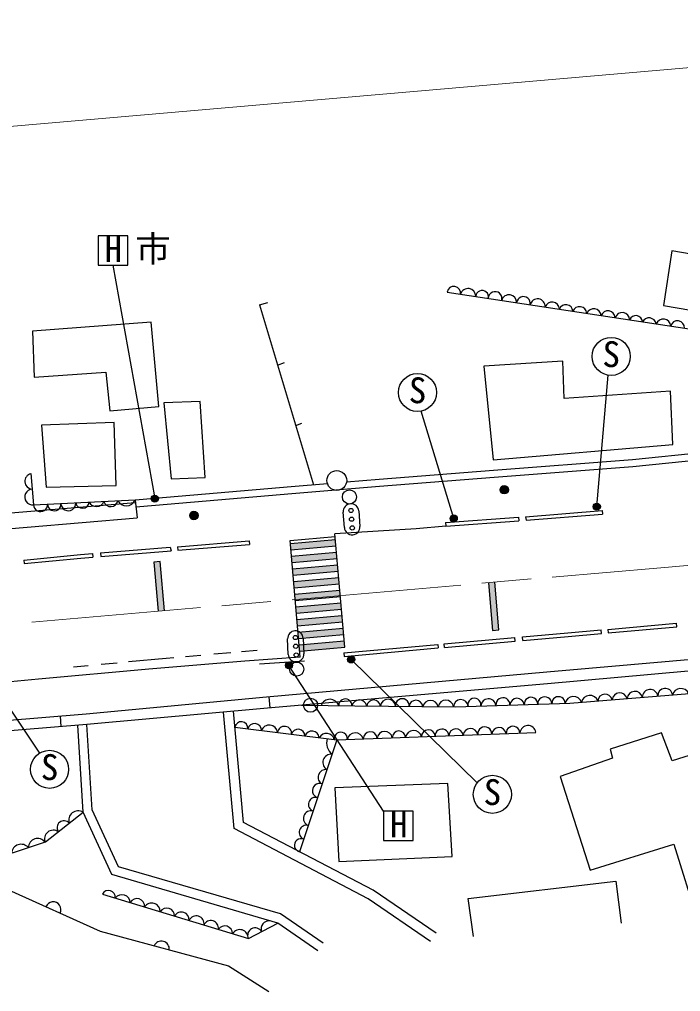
# Model space of a CAD drawing. Units: millimetres at full size, sheet at 1:1000; details may follow other scales. Extents: x 40000 to 680000, y 20000 to 380000.
# Drawn here: x 274206 to 321046, y 274060 to 342968 of the extents above; entities that cross this region are included whole.
import ezdxf
from ezdxf.enums import TextEntityAlignment as Align

# ---------------------------------------------------------------- set-up
doc = ezdxf.new("R2010")
doc.units = ezdxf.units.MM
doc.header["$LTSCALE"] = 1000
doc.linetypes.add('CHAIN', pattern=[18.5, 12, -1.5, 3.5, -1.5])
for name, color, linetype, lineweight in [('M-BGD', 7, 'Continuous', 25), ('M-BGD-EXST', 7, 'Continuous', 25), ('M-BMK', 2, 'CHAIN', 13), ('M-STR-HTXT', 7, 'Continuous', 13), ('M-STR-STRC', 7, 'Continuous', 25)]:
    doc.layers.add(name, color=color, linetype=linetype, lineweight=lineweight)
doc.styles.add('ＭＳ ゴシック', font='')
doc.styles.get('ＭＳ ゴシック').set_extended_font_data('MS Gothic')

msp = doc.modelspace()

# ---------------------------------------------------------------- hatches: boundary and pattern name
at = {"layer": 'M-BGD'}
for points in [[(308859, 309632, 1), (308259, 309632, 0.41421), (308559, 309332, 0.41421)], [(286870, 307801, 1), (286270, 307801, 0.41421), (286570, 307501, 0.41421)]]:
    msp.add_hatch(color=256, dxfattribs=at).paths.add_polyline_path(points)
at = {"layer": 'M-BGD-EXST'}
for points in [[(284047, 309004, 1), (283547, 309004, 0.41421), (283797, 308754, 0.41421)], [(315364, 308434, 1), (314864, 308434, 0.41421), (315114, 308184, 0.41421)], [(305228, 307593, 1), (304728, 307593, 0.41421), (304978, 307343, 0.41421)], [(297958, 297602, 1), (297458, 297602, 0.41421), (297708, 297352, 0.41421)], [(293553, 297183, 1), (293053, 297183, 0.41421), (293303, 296933, 0.41421)]]:
    msp.add_hatch(color=256, dxfattribs=at).paths.add_polyline_path(points)
at = {"layer": 'M-STR-STRC'}
for points in [[(296591, 306094), (293403, 305818), (293442, 305370), (296630, 305646)], [(296668, 305198), (293480, 304921), (293519, 304473), (296707, 304749)], [(284171, 304541), (283723, 304502), (284025, 301015), (284473, 301054)], [(296746, 304301), (293558, 304025), (293597, 303576), (296785, 303853)], [(296824, 303404), (293636, 303128), (293675, 302680), (296863, 302956)], [(296902, 302508), (293714, 302231), (293752, 301783), (296941, 302059)], [(307881, 303083), (307433, 303044), (307726, 299657), (308174, 299696)], [(296979, 301611), (293791, 301335), (293830, 300886), (297018, 301163)], [(297057, 300715), (293869, 300438), (293908, 299990), (297096, 300266)], [(297135, 299818), (293947, 299542), (293986, 299093), (297174, 299370)], [(297213, 298921), (294024, 298645), (294063, 298197), (297251, 298473)]]:
    msp.add_hatch(color=256, dxfattribs=at).paths.add_polyline_path(points)

# ---------------------------------------------------------------- linework, layer by layer
at = {"layer": 'M-BGD'}
for p, q in [((291204, 322744), (291799, 322899)), ((291204, 322744), (295043, 309975)), ((292492, 318458), (292992, 318646)), ((293780, 314175), (294209, 314354)), ((282395, 308898), (282556, 307643)), ((310052, 307716), (315491, 308150)), ((315491, 308150), (315511, 307900)), ((304394, 307298), (309573, 307680)), ((304412, 307049), (309591, 307431)), ((309573, 307680), (309591, 307431)), ((310052, 307716), (310102, 307469)), ((310102, 307469), (315511, 307900)), ((304394, 307298), (304412, 307049)), ((285409, 305592), (290483, 306003)), ((290483, 306003), (290503, 305754)), ((279948, 305150), (284891, 305550)), ((279968, 304901), (284945, 305304)), ((284891, 305550), (284945, 305304)), ((285409, 305592), (285429, 305343)), ((285429, 305343), (290503, 305754)), ((274505, 304645), (274529, 304396)), ((279390, 305105), (279410, 304855)), ((279948, 305150), (279968, 304901)), ((315889, 299736), (320752, 300170)), ((315911, 299487), (320774, 299921)), ((320774, 299921), (320752, 300170)), ((304300, 298704), (309312, 299150)), ((309334, 298901), (309312, 299150)), ((309861, 298947), (309839, 299196)), ((315441, 299445), (315419, 299694)), ((315889, 299736), (315911, 299487)), ((297194, 298066), (303839, 298663)), ((297217, 297817), (303861, 298414)), ((303839, 298663), (303861, 298414)), ((304322, 298455), (304300, 298704)), ((304322, 298455), (309334, 298901)), ((297194, 298066), (297217, 297817)), ((291211, 297285), (294407, 297505)), ((291886, 294940), (291953, 294172)), ((277081, 293580), (277143, 292843)), ((296689, 291895), (294050, 283972))]:
    msp.add_line(p, q, dxfattribs=at)
for points in [[(320423, 326566), (319846, 322680), (324817, 321849), (325373, 325721)], [(275123, 320862), (275260, 317609), (280337, 317973), (280612, 315235), (284072, 315531), (283549, 321514)], [(307113, 318382), (307777, 311743), (320498, 312839), (320331, 316622), (312792, 316108), (312709, 318747)], [(284439, 315781), (284963, 310412), (287353, 310503), (287012, 315895)], [(275762, 314210), (276104, 309819), (281067, 309933), (280907, 314392)], [(312505, 289315), (314652, 282670), (320563, 284498), (322237, 279113), (330369, 281653), (328350, 287725), (327320, 287429), (325796, 292101), (320448, 290423), (319686, 292411), (316068, 291237), (316223, 290603)], [(296551, 288494), (296839, 283284), (304876, 283644), (304559, 288811)]]:
    msp.add_lwpolyline(points, close=True, dxfattribs=at)
for points in [[(304519, 323646), (321647, 321026), (333623, 317932), (345112, 317622), (348442, 314303)], [(363571, 315059), (354782, 314465), (348288, 313784), (342210, 313373), (335903, 312851), (328101, 312121), (322767, 311781), (317676, 311256), (307838, 310507), (299722, 309849), (293501, 309350), (283838, 308506), (282458, 308401)], [(336841, 313431), (335859, 313349), (328062, 312619), (322725, 312279), (317631, 311755), (307798, 311006), (299682, 310347), (297380, 310163)], [(275022, 310771), (275208, 308571), (282394, 308905)], [(296031, 310054), (293459, 309848), (283797, 309004), (282395, 308898)], [(255041, 306349), (256056, 306434), (270732, 307754), (282415, 308735)], [(177916, 298606), (192178, 299787), (206076, 301025), (217303, 301986), (231006, 303153), (241109, 304084), (256151, 305338), (270827, 306658), (282556, 307643)], [(304412, 307049), (302303, 306856), (296555, 306510)], [(274505, 304645), (278541, 305036), (279390, 305105)], [(274529, 304396), (278563, 304787), (279410, 304855)], [(355789, 299683), (351802, 299360), (333915, 297877), (311625, 295879), (291779, 294157), (278982, 292997), (264922, 291824)], [(309839, 299196), (313053, 299482), (315419, 299694)], [(309861, 298947), (313075, 299233), (315441, 299445)], [(294196, 294367), (297972, 294305), (305096, 294241), (313211, 294505), (324606, 295430), (340409, 296948), (352812, 298565), (353470, 298640), (358306, 295736), (369183, 296460), (377132, 296872), (382937, 297361), (386786, 297349), (394945, 296835), (401687, 296171), (407454, 295256), (412058, 294503), (415853, 294040), (423714, 292799), (427600, 292300)], [(326453, 298010), (311561, 296708), (291716, 294925), (278938, 293734), (263760, 292475), (242551, 290622), (236178, 289993), (215644, 288255), (197450, 286601), (182160, 285302), (179992, 284869), (171778, 283651), (156516, 282397), (144835, 281253)], [(294101, 297759), (290182, 297483), (283381, 296910), (275561, 296207), (273067, 295975)], [(303341, 277617), (298912, 280636), (289415, 285608), (288665, 293875)], [(303735, 278196), (299273, 281238), (290078, 286051), (289363, 293938)], [(295343, 276945), (292514, 278905), (280749, 282349), (278714, 286781), (278336, 292943)], [(295713, 277479), (292696, 279569), (281216, 282891), (279356, 286942), (278985, 292983)], [(289466, 292793), (296689, 291895), (310791, 292435)], [(242437, 289237), (248318, 289750), (252667, 290211), (255505, 290414), (263653, 291240), (264786, 290531), (266251, 287736), (271321, 283112), (276060, 284665), (278714, 286781)], [(306374, 277957), (305997, 280665), (316463, 281877), (316829, 278906)], [(269587, 276408), (273434, 281272), (279927, 278345), (289015, 275884), (291879, 274060)], [(280084, 280966), (290425, 277817), (292514, 278905)]]:
    msp.add_lwpolyline(points, dxfattribs=at)
for centre, radius in [((296691, 310287), 700), ((297587, 309118), 500), ((308559, 309632), 300), ((286570, 307801), 300), ((293849, 296917), 500), ((294829, 294357), 500)]:
    msp.add_circle(centre, radius, dxfattribs=at)
for centre, radius, start, end in [((304989, 323572), 475, 351.55174, 171.05633), ((305985, 323346), 548, 359.14019, 163.46788), ((306984, 323299), 452, 347.56115, 175.04692), ((307910, 323191), 484, 343.90685, 178.70122), ((308894, 322913), 539, 358.07322, 164.53485), ((309916, 322835), 486, 349.62296, 172.98511), ((310915, 322628), 534, 355.52137, 167.0867), ((311944, 322415), 525, 1.66273, 160.94534), ((312925, 322272), 483, 1.77179, 160.83628), ((313890, 322090), 521, 4.79308, 157.81499), ((314899, 321931), 530, 5.04967, 157.5584), ((315903, 321807), 505, 2.39787, 160.2102), ((316910, 321661), 530, 0.99467, 161.6134), ((317878, 321512), 466, 2.44518, 160.16289), ((318805, 321293), 519, 10.03728, 152.57079), ((319818, 321195), 536, 3.17824, 159.42983), ((320831, 321123), 489, 354.53879, 168.06928), ((275145, 310227), 557, 102.78054, 266.89464), ((275131, 309118), 553, 91.63899, 278.03619), ((277672, 308662), 524, 180.12036, 5.20503), ((278671, 308807), 487, 191.56891, 353.75647), ((279660, 309004), 564, 206.24862, 339.07677), ((280676, 308939), 508, 195.65734, 349.66805), ((281774, 309160), 674, 207.55096, 337.07769), ((275705, 308579), 497, 180.89598, 4.4294), ((276676, 308612), 475, 179.45891, 5.86647), ((311431, 294452), 500, 1.31432, 182.42205), ((312402, 294491), 472, 0.39113, 183.34524), ((313462, 294369), 601, 19.72434, 167.93923), ((314621, 294449), 606, 20.91976, 168.35789), ((315699, 294625), 513, 13.82212, 175.45552), ((316735, 294683), 542, 16.1445, 173.13314), ((317810, 294784), 556, 14.39206, 174.88558), ((318893, 294934), 545, 8.02993, 181.24772), ((319950, 295036), 518, 6.39448, 182.88316), ((321054, 294933), 611, 24.55575, 164.7219), ((296207, 294119), 659, 18.12238, 160.00394), ((297299, 294342), 466, 355.93305, 182.19326), ((298291, 294187), 541, 11.83684, 166.9618), ((299299, 294250), 481, 4.64627, 174.31673), ((300316, 294246), 539, 3.52563, 175.43738), ((301331, 294338), 481, 351.98515, 186.97786), ((302296, 294219), 492, 5.00404, 173.95896), ((303326, 294141), 554, 11.57724, 167.38577), ((304416, 294163), 554, 8.15446, 170.80854), ((305477, 294245), 513, 2.74772, 180.37216), ((306436, 294389), 462, 348.77176, 194.96461), ((307429, 294276), 540, 6.19467, 177.5417), ((308461, 294390), 497, 357.26363, 186.47274), ((309469, 294335), 512, 7.32658, 176.40979), ((310453, 294441), 478, 358.84862, 184.88775), ((289927, 292724), 466, 354.32736, 171.51069), ((290864, 292574), 485, 358.1485, 167.68956), ((291903, 292360), 588, 5.55795, 160.28011), ((309179, 292373), 489, 2.15815, 182.2212), ((310232, 292352), 565, 8.45319, 175.92616), ((292987, 292355), 503, 353.00167, 172.83639), ((293952, 292174), 481, 0.24742, 165.59064), ((294928, 292003), 524, 5.09941, 160.73865), ((295959, 291801), 566, 11.8491, 153.98896), ((296975, 291974), 466, 353.85454, 186.98096), ((298006, 291831), 575, 13.70323, 170.67612), ((299060, 291975), 496, 3.51726, 180.86209), ((300089, 291967), 536, 8.42481, 175.95455), ((301092, 292058), 473, 2.91159, 181.46776), ((302132, 291987), 576, 13.88426, 170.49509), ((303176, 292127), 485, 4.17263, 180.20672), ((304139, 292183), 480, 1.84173, 182.53762), ((305131, 292170), 514, 7.53985, 176.83951), ((306161, 292188), 523, 9.79855, 174.5808), ((307176, 292321), 501, 359.4183, 184.96105), ((308187, 292256), 513, 11.03573, 173.34363), ((296997, 291691), 1033, 163.74108, 231.35514), ((296295, 290296), 591, 84.43816, 238.72293), ((295902, 289257), 541, 80.79411, 242.36698), ((295476, 288297), 512, 70.05294, 253.10814), ((295184, 287324), 504, 73.42386, 249.73723), ((278375, 286190), 682, 60.15083, 196.99146), ((294854, 286341), 534, 73.05253, 250.10856), ((277356, 285671), 487, 41.061, 216.08129), ((276604, 284871), 626, 55.11841, 202.02388), ((294543, 285339), 517, 75.47609, 247.685), ((275491, 284259), 652, 36.75498, 179.52316), ((294155, 284431), 471, 66.02699, 257.1341), ((274325, 283817), 681, 41.05465, 175.22349), ((280515, 280745), 484, 353.19828, 152.9344), ((281467, 280333), 590, 3.12144, 143.01123), ((282531, 280106), 542, 354.73303, 151.39965), ((276595, 279870), 549, 333.511, 157.96537), ((283578, 279729), 604, 358.95077, 147.18191), ((284648, 279426), 550, 358.22061, 147.91207), ((285682, 279144), 552, 354.75167, 151.38101), ((286735, 278877), 548, 349.4439, 156.68878), ((287766, 278562), 537, 349.65757, 156.47511), ((288755, 278163), 551, 359.38461, 146.74807), ((289815, 277861), 589, 356.39484, 149.73783), ((290898, 278049), 527, 28.87499, 206.12926), ((291881, 278509), 561, 80.35707, 201.48149), ((284257, 277070), 568, 354.9304, 154.7656)]:
    msp.add_arc(centre, radius, start, end, dxfattribs=at)
at = {"layer": 'M-BGD-EXST'}
for p, q in [((281878, 327640), (279778, 327640)), ((279778, 327640), (279778, 325540)), ((281878, 325540), (281878, 327640)), ((279778, 325540), (281878, 325540)), ((280828, 325540), (283797, 309004)), ((315114, 308434), (315928, 317750)), ((304978, 307593), (302677, 315201)), ((300005, 286857), (293303, 297183)), ((297708, 297602), (306633, 288850)), ((272683, 295364), (275627, 290958)), ((302105, 286857), (300005, 286857)), ((300005, 286857), (300005, 284757)), ((302105, 284757), (302105, 286857)), ((300005, 284757), (302105, 284757))]:
    msp.add_line(p, q, dxfattribs=at)
for centre, radius in [((316132, 319084), 1350), ((302407, 316524), 1350), ((283797, 309004), 250), ((315114, 308434), 250), ((304978, 307593), 250), ((297708, 297602), 250), ((293303, 297183), 250), ((276340, 289812), 1350), ((307713, 288040), 1350)]:
    msp.add_circle(centre, radius, dxfattribs=at)
at = {"layer": 'M-BMK'}
msp.add_lwpolyline([(67021, 282065), (73093, 282686), (83968, 283588), (98418, 284864), (116937, 286454), (136785, 288149), (195765, 293394), (256658, 298643), (319646, 304103), (346418, 306456), (380428, 308650), (392770, 308835), (411453, 308418), (421374, 307964), (428054, 307600), (443200, 306230), (458129, 304386), (472158, 302361), (494100, 298324), (516559, 292558), (525348, 290167), (534631, 287403), (546862, 283439), (562738, 277684)], dxfattribs=at)
at = {"layer": 'M-STR-HTXT'}
msp.add_line((174720, 326791), (361040, 342968), dxfattribs=at)
at = {"layer": 'M-STR-STRC'}
for p, q in [((297227, 306949), (297145, 308046)), ((298242, 308129), (298324, 307032)), ((293383, 306042), (296571, 306318)), ((294101, 297757), (293383, 306042)), ((293403, 305818), (296591, 306094)), ((297251, 298473), (296554, 306516)), ((293442, 305370), (296630, 305646)), ((293480, 304921), (296668, 305198)), ((293519, 304473), (296707, 304749)), ((293558, 304025), (296746, 304301)), ((293597, 303576), (296785, 303853)), ((293636, 303128), (296824, 303404)), ((293675, 302680), (296863, 302956)), ((293714, 302231), (296902, 302508)), ((293752, 301783), (296941, 302059)), ((293791, 301335), (296979, 301611)), ((293830, 300886), (297018, 301163)), ((293869, 300438), (297057, 300715)), ((293908, 299990), (297096, 300266)), ((293947, 299542), (297135, 299818)), ((293986, 299093), (297174, 299370)), ((294303, 299106), (294353, 298007)), ((293254, 297956), (293204, 299055)), ((294024, 298645), (297213, 298921)), ((294063, 298197), (297251, 298473)), ((285973, 297821), (287054, 297916)), ((287976, 297998), (289178, 298104)), ((289948, 298172), (291058, 298270)), ((278039, 297081), (279082, 297179)), ((279996, 297265), (281120, 297371))]:
    msp.add_line(p, q, dxfattribs=at)
for points in [[(284473, 301054), (284171, 304541), (283723, 304502), (284025, 301015)], [(307433, 303044), (307726, 299657), (308174, 299696), (307881, 303083)], [(281928, 297448), (284591, 297699), (285133, 297747)]]:
    msp.add_lwpolyline(points, dxfattribs=at)
for centre in [(297694, 308162), (297740, 307544), (297787, 306925), (293756, 299155), (293784, 298536), (293813, 297916)]:
    msp.add_circle(centre, 150, dxfattribs=at)
for centre, start, end in [((297694, 308087), 94.29178, 184.29178), ((297694, 308087), 4.29178, 94.29178), ((297776, 306990), 184.29178, 274.29178), ((297776, 306990), 274.29178, 4.29178), ((293753, 299080), 92.62802, 182.62802), ((293753, 299080), 2.62802, 92.62802), ((293804, 297982), 182.62802, 272.62802), ((293804, 297982), 272.62802, 2.62802)]:
    msp.add_arc(centre, 550, start, end, dxfattribs=at)

# ---------------------------------------------------------------- texts
at = {"layer": 'M-BGD-EXST', "style": 'ＭＳ ゴシック'}
for s, p in [('H', (280231, 325232)), ('市', (282418, 325232)), ('H', (300458, 284448))]:
    msp.add_text(s, height=1833, dxfattribs=at).set_placement(p, align=Align.BOTTOM_LEFT)
for p in [(315477, 317792), (301752, 315232), (275685, 288519), (307057, 286747)]:
    msp.add_text('S', height=1833, rotation=358.508, dxfattribs=at).set_placement(p, align=Align.BOTTOM_LEFT)

doc.saveas('drawing.dxf')
